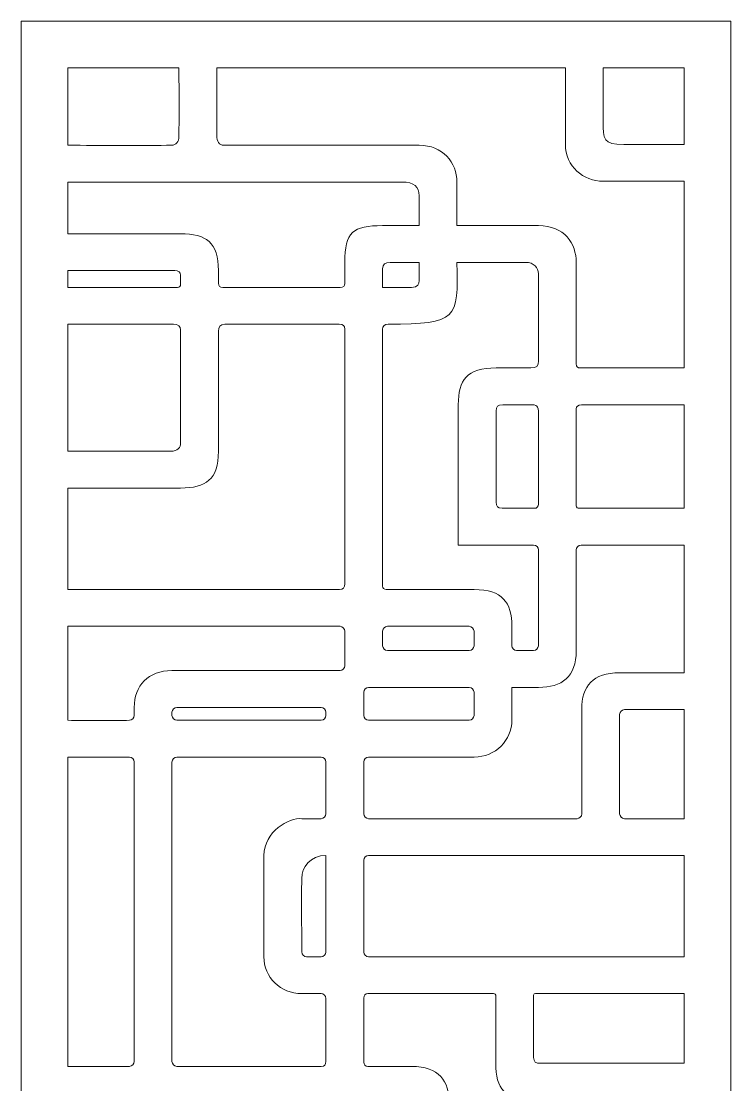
# Model space of a CAD drawing. Header units: centimetres. Extents: x -9.5 to 9.6, y -13.2 to 12.8.
# Drawn here: x 0.57 to 9.58, y -0.71 to 12.79 of the extents above; entities that cross this region are included whole.
import ezdxf

# ---------------------------------------------------------------- set-up
doc = ezdxf.new("R2010")
doc.units = ezdxf.units.CM
doc.header["$MEASUREMENT"] = 0
doc.layers.add('layer 1', color=7, linetype='Continuous')

msp = doc.modelspace()

# ---------------------------------------------------------------- linework, layer by layer
at = {"layer": 'layer 1', "color": 242, "lineweight": 20}
for points, knots in [([(0.57252, 12.79005), (0.57252, 12.79005), (9.57716, 12.79005), (9.57716, 12.79005), (9.57716, 12.79005), (9.57716, 12.79005), (9.57716, -13.15187), (9.57716, -13.15187), (9.57716, -13.15187), (9.57716, -13.15187), (0.57252, -13.15187), (0.57252, -13.15187), (0.57252, -13.15187), (0.57252, -13.15187), (0.57252, 12.79005), (0.57252, 12.79005)], [0, 0, 0, 0, 0.2, 0.2, 0.2, 0.2, 0.4, 0.4, 0.4, 0.4, 0.6, 0.6, 0.6, 0.6, 1, 1, 1, 1]), ([(1.16211, 11.21506), (1.55363, 11.21433), (2.15924, 11.21162), (2.48019, 11.21523), (2.48019, 11.21523), (2.53506, 11.21585), (2.57261, 11.25705), (2.57334, 11.33094), (2.57334, 11.33094), (2.57591, 11.59052), (2.57457, 11.91149), (2.57378, 12.20046), (2.57378, 12.20046), (2.57378, 12.20046), (1.16211, 12.20046), (1.16211, 12.20046), (1.16211, 12.20046), (1.16211, 12.20046), (1.16211, 11.21506), (1.16211, 11.21506)], [0, 0, 0, 0, 0.16666667, 0.16666667, 0.16666667, 0.16666667, 0.33333333, 0.33333333, 0.33333333, 0.33333333, 0.5, 0.5, 0.5, 0.5, 0.66666667, 0.66666667, 0.66666667, 0.66666667, 1, 1, 1, 1]), ([(3.05337, 12.20046), (3.05337, 12.20046), (3.05337, 11.33984), (3.05337, 11.33984), (3.05337, 11.33984), (3.05337, 11.26417), (3.0856, 11.21523), (3.14283, 11.21523), (3.14283, 11.21523), (3.96945, 11.21523), (4.79607, 11.21523), (5.6227, 11.21523), (5.6227, 11.21523), (5.91952, 11.21494), (6.10273, 10.99847), (6.10273, 10.74798), (6.10273, 10.74798), (6.10273, 10.56364), (6.10273, 10.37929), (6.10273, 10.19495), (6.10273, 10.19495), (6.4472, 10.19495), (6.79167, 10.19495), (7.13615, 10.19495), (7.13615, 10.19495), (7.46927, 10.19495), (7.61618, 9.96698), (7.61618, 9.7277), (7.61618, 9.7277), (7.61618, 9.29832), (7.61618, 8.86894), (7.61618, 8.43956), (7.61618, 8.43956), (7.61618, 8.40311), (7.63449, 8.3872), (7.6641, 8.3872), (7.6641, 8.3872), (7.6641, 8.3872), (8.98757, 8.3872), (8.98757, 8.3872), (8.98757, 8.3872), (8.98757, 8.3872), (8.98757, 10.75934), (8.98757, 10.75934), (8.98757, 10.75934), (8.98757, 10.75934), (7.95904, 10.75934), (7.95904, 10.75934), (7.95904, 10.75934), (7.70828, 10.75934), (7.47901, 10.94726), (7.47901, 11.22659), (7.47901, 11.22659), (7.47901, 11.22659), (7.47901, 12.20046), (7.47901, 12.20046), (7.47901, 12.20046), (7.47901, 12.20046), (3.05337, 12.20046), (3.05337, 12.20046)], [0, 0, 0, 0, 0.0625, 0.0625, 0.0625, 0.0625, 0.125, 0.125, 0.125, 0.125, 0.1875, 0.1875, 0.1875, 0.1875, 0.25, 0.25, 0.25, 0.25, 0.3125, 0.3125, 0.3125, 0.3125, 0.375, 0.375, 0.375, 0.375, 0.4375, 0.4375, 0.4375, 0.4375, 0.5, 0.5, 0.5, 0.5, 0.5625, 0.5625, 0.5625, 0.5625, 0.625, 0.625, 0.625, 0.625, 0.6875, 0.6875, 0.6875, 0.6875, 0.75, 0.75, 0.75, 0.75, 0.8125, 0.8125, 0.8125, 0.8125, 0.875, 0.875, 0.875, 0.875, 1, 1, 1, 1]), ([(8.22022, 11.22659), (8.22022, 11.22659), (8.98757, 11.22659), (8.98757, 11.22659), (8.98757, 11.22659), (8.98757, 11.22659), (8.98757, 12.20046), (8.98757, 12.20046), (8.98757, 12.20046), (8.98757, 12.20046), (7.95904, 12.20046), (7.95904, 12.20046), (7.95904, 12.20046), (7.95904, 12.20046), (7.95904, 11.52231), (7.95904, 11.52231), (7.95904, 11.52231), (7.95904, 11.28664), (7.95574, 11.22659), (8.22022, 11.22659)], [0, 0, 0, 0, 0.16666667, 0.16666667, 0.16666667, 0.16666667, 0.33333333, 0.33333333, 0.33333333, 0.33333333, 0.5, 0.5, 0.5, 0.5, 0.66666667, 0.66666667, 0.66666667, 0.66666667, 1, 1, 1, 1]), ([(1.16211, 10.0917), (1.16211, 10.0917), (2.59517, 10.0917), (2.59517, 10.0917), (2.59517, 10.0917), (2.91835, 10.0917), (3.0752, 9.98068), (3.0752, 9.62446), (3.0752, 9.62446), (3.0752, 9.57083), (3.0752, 9.5172), (3.0752, 9.46357), (3.0752, 9.46357), (3.0752, 9.42464), (3.09136, 9.40994), (3.13133, 9.40994), (3.13133, 9.40994), (3.6271, 9.40994), (4.12287, 9.40994), (4.61864, 9.40994), (4.61864, 9.40994), (4.66417, 9.40994), (4.6791, 9.42227), (4.6791, 9.46207), (4.6791, 9.46207), (4.6791, 9.55062), (4.6791, 9.63916), (4.6791, 9.7277), (4.6791, 9.7277), (4.6791, 10.11441), (4.77993, 10.19495), (5.15912, 10.19495), (5.15912, 10.19495), (5.31365, 10.19495), (5.46817, 10.19495), (5.6227, 10.19495), (5.6227, 10.19495), (5.6227, 10.32168), (5.6227, 10.44842), (5.6227, 10.57516), (5.6227, 10.57516), (5.6227, 10.68889), (5.55961, 10.74798), (5.4019, 10.74798), (5.4019, 10.74798), (5.4019, 10.74798), (1.16211, 10.74798), (1.16211, 10.74798), (1.16211, 10.74798), (1.16211, 10.74798), (1.16211, 10.0917), (1.16211, 10.0917)], [0, 0, 0, 0, 0.07142857, 0.07142857, 0.07142857, 0.07142857, 0.14285714, 0.14285714, 0.14285714, 0.14285714, 0.21428571, 0.21428571, 0.21428571, 0.21428571, 0.28571429, 0.28571429, 0.28571429, 0.28571429, 0.35714286, 0.35714286, 0.35714286, 0.35714286, 0.42857143, 0.42857143, 0.42857143, 0.42857143, 0.5, 0.5, 0.5, 0.5, 0.57142857, 0.57142857, 0.57142857, 0.57142857, 0.64285714, 0.64285714, 0.64285714, 0.64285714, 0.71428571, 0.71428571, 0.71428571, 0.71428571, 0.78571429, 0.78571429, 0.78571429, 0.78571429, 0.85714286, 0.85714286, 0.85714286, 0.85714286, 1, 1, 1, 1]), ([(7.13615, 4.85854), (7.13615, 5.26469), (7.13615, 5.67084), (7.13615, 6.07699), (7.13615, 6.07699), (7.13615, 6.10771), (7.11377, 6.13797), (7.07545, 6.13797), (7.07545, 6.13797), (6.91662, 6.13797), (6.75778, 6.13797), (6.59895, 6.13797), (6.59895, 6.13797), (6.43894, 6.13797), (6.27893, 6.13797), (6.11892, 6.13797), (6.11892, 6.13797), (6.11892, 6.29372), (6.11892, 6.44947), (6.11892, 6.60522), (6.11892, 6.60522), (6.11892, 7.04346), (6.11892, 7.48171), (6.11892, 7.91996), (6.11892, 7.91996), (6.11892, 8.23651), (6.22565, 8.3872), (6.59895, 8.3872), (6.59895, 8.3872), (6.74584, 8.3872), (6.89273, 8.3872), (7.03962, 8.3872), (7.03962, 8.3872), (7.11533, 8.3872), (7.13615, 8.4109), (7.13615, 8.47722), (7.13615, 8.47722), (7.13615, 8.84517), (7.13615, 9.21313), (7.13615, 9.58108), (7.13615, 9.58108), (7.13615, 9.6635), (7.0773, 9.7277), (6.97468, 9.7277), (6.97468, 9.7277), (6.68402, 9.7277), (6.39338, 9.7277), (6.10273, 9.7277), (6.10273, 9.7277), (6.11876, 9.00789), (6.11118, 8.94548), (5.23137, 8.9428), (5.23137, 8.9428), (5.18348, 8.94265), (5.15912, 8.91935), (5.15912, 8.87944), (5.15912, 8.87944), (5.15912, 7.7917), (5.15912, 6.70397), (5.15912, 5.61625), (5.15912, 5.61625), (5.15912, 5.59035), (5.17937, 5.57389), (5.20196, 5.57389), (5.20196, 5.57389), (5.5745, 5.57389), (5.94703, 5.57389), (6.31956, 5.57389), (6.31956, 5.57389), (6.67817, 5.57389), (6.79959, 5.40703), (6.79959, 5.10665), (6.79959, 5.10665), (6.79959, 5.02456), (6.79959, 4.94246), (6.79959, 4.86037), (6.79959, 4.86037), (6.79959, 4.82797), (6.82997, 4.79759), (6.85743, 4.79759), (6.85743, 4.79759), (6.93002, 4.79759), (7.0026, 4.79759), (7.07518, 4.79759), (7.07518, 4.79759), (7.10577, 4.79759), (7.13615, 4.82797), (7.13615, 4.85854)], [0, 0, 0, 0, 0.04347826, 0.04347826, 0.04347826, 0.04347826, 0.08695652, 0.08695652, 0.08695652, 0.08695652, 0.13043478, 0.13043478, 0.13043478, 0.13043478, 0.17391304, 0.17391304, 0.17391304, 0.17391304, 0.2173913, 0.2173913, 0.2173913, 0.2173913, 0.26086957, 0.26086957, 0.26086957, 0.26086957, 0.30434783, 0.30434783, 0.30434783, 0.30434783, 0.34782609, 0.34782609, 0.34782609, 0.34782609, 0.39130435, 0.39130435, 0.39130435, 0.39130435, 0.43478261, 0.43478261, 0.43478261, 0.43478261, 0.47826087, 0.47826087, 0.47826087, 0.47826087, 0.52173913, 0.52173913, 0.52173913, 0.52173913, 0.56521739, 0.56521739, 0.56521739, 0.56521739, 0.60869565, 0.60869565, 0.60869565, 0.60869565, 0.65217391, 0.65217391, 0.65217391, 0.65217391, 0.69565217, 0.69565217, 0.69565217, 0.69565217, 0.73913043, 0.73913043, 0.73913043, 0.73913043, 0.7826087, 0.7826087, 0.7826087, 0.7826087, 0.82608696, 0.82608696, 0.82608696, 0.82608696, 0.86956522, 0.86956522, 0.86956522, 0.86956522, 0.91304348, 0.91304348, 0.91304348, 0.91304348, 1, 1, 1, 1]), ([(5.15912, 9.40994), (5.28105, 9.40994), (5.40298, 9.40994), (5.52491, 9.40994), (5.52491, 9.40994), (5.60564, 9.40994), (5.6227, 9.45657), (5.6227, 9.49683), (5.6227, 9.49683), (5.6227, 9.57379), (5.6227, 9.65074), (5.6227, 9.7277), (5.6227, 9.7277), (5.49956, 9.7277), (5.37642, 9.7277), (5.25329, 9.7277), (5.25329, 9.7277), (5.18616, 9.7277), (5.15912, 9.70223), (5.15912, 9.64826), (5.15912, 9.64826), (5.15912, 9.56882), (5.15912, 9.48938), (5.15912, 9.40994)], [0, 0, 0, 0, 0.14285714, 0.14285714, 0.14285714, 0.14285714, 0.28571429, 0.28571429, 0.28571429, 0.28571429, 0.42857143, 0.42857143, 0.42857143, 0.42857143, 0.57142857, 0.57142857, 0.57142857, 0.57142857, 0.71428571, 0.71428571, 0.71428571, 0.71428571, 1, 1, 1, 1]), ([(1.16211, 9.40994), (1.16211, 9.40994), (2.55631, 9.40994), (2.55631, 9.40994), (2.55631, 9.40994), (2.57841, 9.40994), (2.59517, 9.42675), (2.59517, 9.4533), (2.59517, 9.4533), (2.59517, 9.49025), (2.59517, 9.52719), (2.59517, 9.56413), (2.59517, 9.56413), (2.59517, 9.60165), (2.56643, 9.62446), (2.52084, 9.62446), (2.52084, 9.62446), (2.52084, 9.62446), (1.16211, 9.62446), (1.16211, 9.62446), (1.16211, 9.62446), (1.16211, 9.62446), (1.16211, 9.40994), (1.16211, 9.40994)], [0, 0, 0, 0, 0.14285714, 0.14285714, 0.14285714, 0.14285714, 0.28571429, 0.28571429, 0.28571429, 0.28571429, 0.42857143, 0.42857143, 0.42857143, 0.42857143, 0.57142857, 0.57142857, 0.57142857, 0.57142857, 0.71428571, 0.71428571, 0.71428571, 0.71428571, 1, 1, 1, 1]), ([(1.16211, 5.57389), (1.16211, 5.57389), (4.61137, 5.57389), (4.61137, 5.57389), (4.61137, 5.57389), (4.65557, 5.57389), (4.6791, 5.60024), (4.6791, 5.64523), (4.6791, 5.64523), (4.6791, 6.72346), (4.6791, 7.80169), (4.6791, 8.87992), (4.6791, 8.87992), (4.6791, 8.92594), (4.65935, 8.9427), (4.60776, 8.9427), (4.60776, 8.9427), (4.12423, 8.9427), (3.64071, 8.9427), (3.15718, 8.9427), (3.15718, 8.9427), (3.09961, 8.9427), (3.0752, 8.90655), (3.0752, 8.85448), (3.0752, 8.85448), (3.0752, 8.34616), (3.0752, 7.83785), (3.0752, 7.32954), (3.0752, 7.32954), (3.0752, 6.96895), (2.9139, 6.86229), (2.59517, 6.86229), (2.59517, 6.86229), (2.59517, 6.86229), (1.16211, 6.86229), (1.16211, 6.86229), (1.16211, 6.86229), (1.16211, 6.86229), (1.16211, 5.57389), (1.16211, 5.57389)], [0, 0, 0, 0, 0.09090909, 0.09090909, 0.09090909, 0.09090909, 0.18181818, 0.18181818, 0.18181818, 0.18181818, 0.27272727, 0.27272727, 0.27272727, 0.27272727, 0.36363636, 0.36363636, 0.36363636, 0.36363636, 0.45454545, 0.45454545, 0.45454545, 0.45454545, 0.54545455, 0.54545455, 0.54545455, 0.54545455, 0.63636364, 0.63636364, 0.63636364, 0.63636364, 0.72727273, 0.72727273, 0.72727273, 0.72727273, 0.81818182, 0.81818182, 0.81818182, 0.81818182, 1, 1, 1, 1]), ([(1.16211, 7.32954), (1.16211, 7.32954), (2.46897, 7.32954), (2.46897, 7.32954), (2.46897, 7.32954), (2.55893, 7.32954), (2.59517, 7.37752), (2.59517, 7.43793), (2.59517, 7.43793), (2.59517, 7.91566), (2.59517, 8.3934), (2.59517, 8.87113), (2.59517, 8.87113), (2.59517, 8.91702), (2.56407, 8.9427), (2.50327, 8.9427), (2.50327, 8.9427), (2.50327, 8.9427), (1.16211, 8.9427), (1.16211, 8.9427), (1.16211, 8.9427), (1.16211, 8.9427), (1.16211, 7.32954), (1.16211, 7.32954)], [0, 0, 0, 0, 0.14285714, 0.14285714, 0.14285714, 0.14285714, 0.28571429, 0.28571429, 0.28571429, 0.28571429, 0.42857143, 0.42857143, 0.42857143, 0.42857143, 0.57142857, 0.57142857, 0.57142857, 0.57142857, 0.71428571, 0.71428571, 0.71428571, 0.71428571, 1, 1, 1, 1]), ([(6.67449, 6.60522), (6.81155, 6.60522), (6.9486, 6.60522), (7.08566, 6.60522), (7.08566, 6.60522), (7.11603, 6.60522), (7.13615, 6.62383), (7.13615, 6.65799), (7.13615, 6.65799), (7.13615, 7.03961), (7.13615, 7.42124), (7.13615, 7.80286), (7.13615, 7.80286), (7.13615, 7.91164), (7.12334, 7.92032), (7.01864, 7.91996), (7.01864, 7.91996), (6.90716, 7.91956), (6.79567, 7.9199), (6.6842, 7.91991), (6.6842, 7.91991), (6.61669, 7.91991), (6.59895, 7.89751), (6.59895, 7.84224), (6.59895, 7.84224), (6.59895, 7.45567), (6.59895, 7.0691), (6.59895, 6.68253), (6.59895, 6.68253), (6.59895, 6.62943), (6.6191, 6.60522), (6.67449, 6.60522)], [0, 0, 0, 0, 0.11111111, 0.11111111, 0.11111111, 0.11111111, 0.22222222, 0.22222222, 0.22222222, 0.22222222, 0.33333333, 0.33333333, 0.33333333, 0.33333333, 0.44444444, 0.44444444, 0.44444444, 0.44444444, 0.55555556, 0.55555556, 0.55555556, 0.55555556, 0.66666667, 0.66666667, 0.66666667, 0.66666667, 0.77777778, 0.77777778, 0.77777778, 0.77777778, 1, 1, 1, 1]), ([(8.98757, 7.91996), (8.98757, 7.91996), (7.68412, 7.91996), (7.68412, 7.91996), (7.68412, 7.91996), (7.63437, 7.91996), (7.61618, 7.89527), (7.61618, 7.8686), (7.61618, 7.8686), (7.61618, 7.45804), (7.61618, 7.04748), (7.61618, 6.63691), (7.61618, 6.63691), (7.61618, 6.61387), (7.6362, 6.60522), (7.65238, 6.60522), (7.65238, 6.60522), (7.65238, 6.60522), (8.98757, 6.60522), (8.98757, 6.60522), (8.98757, 6.60522), (8.98757, 6.60522), (8.98757, 7.91996), (8.98757, 7.91996)], [0, 0, 0, 0, 0.14285714, 0.14285714, 0.14285714, 0.14285714, 0.28571429, 0.28571429, 0.28571429, 0.28571429, 0.42857143, 0.42857143, 0.42857143, 0.42857143, 0.57142857, 0.57142857, 0.57142857, 0.57142857, 0.71428571, 0.71428571, 0.71428571, 0.71428571, 1, 1, 1, 1]), ([(8.98757, 6.13797), (8.98757, 6.13797), (7.67703, 6.13797), (7.67703, 6.13797), (7.67703, 6.13797), (7.64655, 6.13797), (7.61618, 6.1076), (7.61618, 6.07735), (7.61618, 6.07735), (7.61618, 5.65077), (7.61618, 5.22418), (7.61618, 4.79759), (7.61618, 4.79759), (7.61618, 4.46641), (7.43434, 4.33035), (7.13615, 4.33035), (7.13615, 4.33035), (7.02396, 4.33035), (6.91178, 4.33035), (6.79959, 4.33035), (6.79959, 4.33035), (6.79959, 4.19124), (6.79959, 4.05213), (6.79959, 3.91301), (6.79959, 3.91301), (6.79959, 3.66122), (6.59115, 3.44577), (6.31956, 3.44577), (6.31956, 3.44577), (5.87298, 3.44577), (5.4264, 3.44577), (4.97983, 3.44577), (4.97983, 3.44577), (4.94963, 3.44577), (4.91925, 3.41539), (4.91925, 3.38467), (4.91925, 3.38467), (4.91925, 3.16502), (4.91925, 2.94536), (4.91925, 2.7257), (4.91925, 2.7257), (4.91925, 2.69412), (4.94963, 2.66375), (4.97874, 2.66375), (4.97874, 2.66375), (5.86119, 2.66375), (6.74364, 2.66375), (7.62609, 2.66375), (7.62609, 2.66375), (7.65657, 2.66375), (7.68694, 2.69412), (7.68694, 2.72359), (7.68694, 2.72359), (7.68694, 3.16524), (7.68694, 3.6069), (7.68694, 4.04855), (7.68694, 4.04855), (7.68694, 4.35318), (7.82754, 4.5158), (8.16697, 4.5158), (8.16697, 4.5158), (8.16697, 4.5158), (8.98757, 4.5158), (8.98757, 4.5158), (8.98757, 4.5158), (8.98757, 4.5158), (8.98757, 6.13797), (8.98757, 6.13797)], [0, 0, 0, 0, 0.05555556, 0.05555556, 0.05555556, 0.05555556, 0.11111111, 0.11111111, 0.11111111, 0.11111111, 0.16666667, 0.16666667, 0.16666667, 0.16666667, 0.22222222, 0.22222222, 0.22222222, 0.22222222, 0.27777778, 0.27777778, 0.27777778, 0.27777778, 0.33333333, 0.33333333, 0.33333333, 0.33333333, 0.38888889, 0.38888889, 0.38888889, 0.38888889, 0.44444444, 0.44444444, 0.44444444, 0.44444444, 0.5, 0.5, 0.5, 0.5, 0.55555556, 0.55555556, 0.55555556, 0.55555556, 0.61111111, 0.61111111, 0.61111111, 0.61111111, 0.66666667, 0.66666667, 0.66666667, 0.66666667, 0.72222222, 0.72222222, 0.72222222, 0.72222222, 0.77777778, 0.77777778, 0.77777778, 0.77777778, 0.83333333, 0.83333333, 0.83333333, 0.83333333, 0.88888889, 0.88888889, 0.88888889, 0.88888889, 1, 1, 1, 1]), ([(1.16211, 3.91268), (1.40805, 3.91225), (1.77193, 3.91168), (1.94462, 3.91281), (1.94462, 3.91281), (1.97505, 3.91301), (2.00543, 3.94339), (2.00543, 3.97454), (2.00543, 3.97454), (2.00543, 4.00871), (2.00543, 4.04289), (2.00543, 4.07707), (2.00543, 4.07707), (2.00543, 4.34926), (2.18425, 4.54432), (2.48546, 4.54432), (2.48546, 4.54432), (3.13671, 4.54432), (3.78797, 4.54432), (4.43922, 4.54432), (4.43922, 4.54432), (4.49902, 4.54432), (4.55883, 4.54432), (4.61864, 4.54432), (4.61864, 4.54432), (4.64872, 4.54432), (4.6791, 4.5747), (4.6791, 4.6053), (4.6791, 4.6053), (4.6791, 4.6694), (4.6791, 4.7335), (4.6791, 4.79759), (4.6791, 4.79759), (4.6791, 4.8803), (4.6791, 4.96301), (4.6791, 5.04572), (4.6791, 5.04572), (4.6791, 5.07627), (4.64872, 5.10665), (4.61856, 5.10665), (4.61856, 5.10665), (4.61856, 5.10665), (1.16211, 5.10665), (1.16211, 5.10665), (1.16211, 5.10665), (1.16211, 5.10665), (1.16211, 3.91268), (1.16211, 3.91268)], [0, 0, 0, 0, 0.07692308, 0.07692308, 0.07692308, 0.07692308, 0.15384615, 0.15384615, 0.15384615, 0.15384615, 0.23076923, 0.23076923, 0.23076923, 0.23076923, 0.30769231, 0.30769231, 0.30769231, 0.30769231, 0.38461538, 0.38461538, 0.38461538, 0.38461538, 0.46153846, 0.46153846, 0.46153846, 0.46153846, 0.53846154, 0.53846154, 0.53846154, 0.53846154, 0.61538462, 0.61538462, 0.61538462, 0.61538462, 0.69230769, 0.69230769, 0.69230769, 0.69230769, 0.76923077, 0.76923077, 0.76923077, 0.76923077, 0.84615385, 0.84615385, 0.84615385, 0.84615385, 1, 1, 1, 1]), ([(5.21927, 4.79759), (5.56584, 4.79759), (5.9124, 4.79759), (6.25897, 4.79759), (6.25897, 4.79759), (6.28918, 4.79759), (6.31956, 4.82797), (6.31956, 4.85796), (6.31956, 4.85796), (6.31956, 4.92013), (6.31956, 4.9823), (6.31956, 5.04447), (6.31956, 5.04447), (6.31956, 5.07627), (6.28918, 5.10665), (6.2561, 5.10665), (6.2561, 5.10665), (5.91044, 5.10665), (5.56478, 5.10665), (5.21911, 5.10665), (5.21911, 5.10665), (5.1895, 5.10665), (5.15912, 5.07627), (5.15912, 5.04629), (5.15912, 5.04629), (5.15912, 4.98411), (5.15912, 4.92194), (5.15912, 4.85977), (5.15912, 4.85977), (5.15912, 4.82797), (5.1895, 4.79759), (5.21927, 4.79759)], [0, 0, 0, 0, 0.11111111, 0.11111111, 0.11111111, 0.11111111, 0.22222222, 0.22222222, 0.22222222, 0.22222222, 0.33333333, 0.33333333, 0.33333333, 0.33333333, 0.44444444, 0.44444444, 0.44444444, 0.44444444, 0.55555556, 0.55555556, 0.55555556, 0.55555556, 0.66666667, 0.66666667, 0.66666667, 0.66666667, 0.77777778, 0.77777778, 0.77777778, 0.77777778, 1, 1, 1, 1]), ([(6.25823, 4.33035), (5.89186, 4.33035), (5.52549, 4.33035), (5.15912, 4.33035), (5.15912, 4.33035), (5.09915, 4.33035), (5.03918, 4.33035), (4.97922, 4.33035), (4.97922, 4.33035), (4.94963, 4.33035), (4.91925, 4.29997), (4.91925, 4.27099), (4.91925, 4.27099), (4.91925, 4.20635), (4.91925, 4.14171), (4.91925, 4.07707), (4.91925, 4.07707), (4.91925, 4.04289), (4.91925, 4.00871), (4.91925, 3.97454), (4.91925, 3.97454), (4.91925, 3.94339), (4.94963, 3.91301), (4.97986, 3.91301), (4.97986, 3.91301), (5.40612, 3.91301), (5.83238, 3.91301), (6.25864, 3.91301), (6.25864, 3.91301), (6.28918, 3.91301), (6.31956, 3.94339), (6.31956, 3.97496), (6.31956, 3.97496), (6.31956, 4.07306), (6.31956, 4.17117), (6.31956, 4.26927), (6.31956, 4.26927), (6.31956, 4.29997), (6.28918, 4.33035), (6.25823, 4.33035)], [0, 0, 0, 0, 0.09090909, 0.09090909, 0.09090909, 0.09090909, 0.18181818, 0.18181818, 0.18181818, 0.18181818, 0.27272727, 0.27272727, 0.27272727, 0.27272727, 0.36363636, 0.36363636, 0.36363636, 0.36363636, 0.45454545, 0.45454545, 0.45454545, 0.45454545, 0.54545455, 0.54545455, 0.54545455, 0.54545455, 0.63636364, 0.63636364, 0.63636364, 0.63636364, 0.72727273, 0.72727273, 0.72727273, 0.72727273, 0.81818182, 0.81818182, 0.81818182, 0.81818182, 1, 1, 1, 1]), ([(4.43922, 3.97404), (4.43922, 3.98799), (4.43922, 4.00194), (4.43922, 4.0159), (4.43922, 4.0159), (4.43922, 4.04669), (4.40884, 4.07707), (4.37816, 4.07707), (4.37816, 4.07707), (3.76758, 4.07707), (3.157, 4.07707), (2.54642, 4.07707), (2.54642, 4.07707), (2.51583, 4.07707), (2.48546, 4.04669), (2.48546, 4.01683), (2.48546, 4.01683), (2.48546, 4.00223), (2.48546, 3.98763), (2.48546, 3.97303), (2.48546, 3.97303), (2.48546, 3.94339), (2.51583, 3.91301), (2.54623, 3.91301), (2.54623, 3.91301), (3.15688, 3.91301), (3.76752, 3.91301), (4.37816, 3.91301), (4.37816, 3.91301), (4.41305, 3.91301), (4.43922, 3.94387), (4.43922, 3.97404)], [0, 0, 0, 0, 0.11111111, 0.11111111, 0.11111111, 0.11111111, 0.22222222, 0.22222222, 0.22222222, 0.22222222, 0.33333333, 0.33333333, 0.33333333, 0.33333333, 0.44444444, 0.44444444, 0.44444444, 0.44444444, 0.55555556, 0.55555556, 0.55555556, 0.55555556, 0.66666667, 0.66666667, 0.66666667, 0.66666667, 0.77777778, 0.77777778, 0.77777778, 0.77777778, 1, 1, 1, 1]), ([(8.98757, 4.04855), (8.98757, 4.04855), (8.22767, 4.04855), (8.22767, 4.04855), (8.22767, 4.04855), (8.19735, 4.04855), (8.16697, 4.01817), (8.16697, 3.9877), (8.16697, 3.9877), (8.16697, 3.56656), (8.16697, 3.14541), (8.16697, 2.72427), (8.16697, 2.72427), (8.16697, 2.69412), (8.19735, 2.66375), (8.22772, 2.66375), (8.22772, 2.66375), (8.22772, 2.66375), (8.98757, 2.66375), (8.98757, 2.66375), (8.98757, 2.66375), (8.98757, 2.66375), (8.98757, 4.04855), (8.98757, 4.04855)], [0, 0, 0, 0, 0.14285714, 0.14285714, 0.14285714, 0.14285714, 0.28571429, 0.28571429, 0.28571429, 0.28571429, 0.42857143, 0.42857143, 0.42857143, 0.42857143, 0.57142857, 0.57142857, 0.57142857, 0.57142857, 0.71428571, 0.71428571, 0.71428571, 0.71428571, 1, 1, 1, 1]), ([(1.16211, -0.48116), (1.16211, -0.48116), (1.94492, -0.48116), (1.94492, -0.48116), (1.94492, -0.48116), (1.97926, -0.48116), (2.00543, -0.45079), (2.00543, -0.42075), (2.00543, -0.42075), (2.00543, 0.84785), (2.00543, 2.11645), (2.00543, 3.38505), (2.00543, 3.38505), (2.00543, 3.41539), (1.97505, 3.44577), (1.94574, 3.44577), (1.94574, 3.44577), (1.94574, 3.44577), (1.16211, 3.44577), (1.16211, 3.44577), (1.16211, 3.44577), (1.16211, 3.44577), (1.16211, -0.48116), (1.16211, -0.48116)], [0, 0, 0, 0, 0.14285714, 0.14285714, 0.14285714, 0.14285714, 0.28571429, 0.28571429, 0.28571429, 0.28571429, 0.42857143, 0.42857143, 0.42857143, 0.42857143, 0.57142857, 0.57142857, 0.57142857, 0.57142857, 0.71428571, 0.71428571, 0.71428571, 0.71428571, 1, 1, 1, 1]), ([(4.43922, -0.42056), (4.43922, -0.15348), (4.43922, 0.11361), (4.43922, 0.3807), (4.43922, 0.3807), (4.43922, 0.41264), (4.40884, 0.44302), (4.3768, 0.44302), (4.3768, 0.44302), (4.29516, 0.44302), (4.21353, 0.44302), (4.1319, 0.44302), (4.1319, 0.44302), (3.86029, 0.44302), (3.65188, 0.64563), (3.65188, 0.91027), (3.65188, 0.91027), (3.65188, 1.33901), (3.65188, 1.76776), (3.65188, 2.1965), (3.65188, 2.1965), (3.65517, 2.50392), (3.97081, 2.67695), (4.1319, 2.66375), (4.1319, 2.66375), (4.21414, 2.66375), (4.29639, 2.66375), (4.37863, 2.66375), (4.37863, 2.66375), (4.40884, 2.66375), (4.43922, 2.69412), (4.43922, 2.72484), (4.43922, 2.72484), (4.43922, 2.94499), (4.43922, 3.16514), (4.43922, 3.38529), (4.43922, 3.38529), (4.43922, 3.41539), (4.40884, 3.44577), (4.37764, 3.44577), (4.37764, 3.44577), (3.76732, 3.44577), (3.157, 3.44577), (2.54668, 3.44577), (2.54668, 3.44577), (2.51583, 3.44577), (2.48546, 3.41539), (2.48546, 3.38216), (2.48546, 3.38216), (2.48546, 2.11451), (2.48546, 0.84686), (2.48546, -0.4208), (2.48546, -0.4208), (2.48546, -0.45079), (2.51116, -0.48116), (2.54651, -0.48116), (2.54651, -0.48116), (3.1577, -0.48116), (3.76889, -0.48116), (4.38007, -0.48116), (4.38007, -0.48116), (4.42062, -0.48116), (4.43922, -0.45931), (4.43922, -0.42056)], [0, 0, 0, 0, 0.05882353, 0.05882353, 0.05882353, 0.05882353, 0.11764706, 0.11764706, 0.11764706, 0.11764706, 0.17647059, 0.17647059, 0.17647059, 0.17647059, 0.23529412, 0.23529412, 0.23529412, 0.23529412, 0.29411765, 0.29411765, 0.29411765, 0.29411765, 0.35294118, 0.35294118, 0.35294118, 0.35294118, 0.41176471, 0.41176471, 0.41176471, 0.41176471, 0.47058824, 0.47058824, 0.47058824, 0.47058824, 0.52941176, 0.52941176, 0.52941176, 0.52941176, 0.58823529, 0.58823529, 0.58823529, 0.58823529, 0.64705882, 0.64705882, 0.64705882, 0.64705882, 0.70588235, 0.70588235, 0.70588235, 0.70588235, 0.76470588, 0.76470588, 0.76470588, 0.76470588, 0.82352941, 0.82352941, 0.82352941, 0.82352941, 0.88235294, 0.88235294, 0.88235294, 0.88235294, 1, 1, 1, 1]), ([(4.19358, 0.91027), (4.25525, 0.91027), (4.31693, 0.91027), (4.3786, 0.91027), (4.3786, 0.91027), (4.40884, 0.91027), (4.43922, 0.94064), (4.43922, 0.97056), (4.43922, 0.97056), (4.43922, 1.37921), (4.43922, 1.78785), (4.43922, 2.1965), (4.43922, 2.1965), (4.24147, 2.1989), (4.13278, 2.04291), (4.1319, 1.90509), (4.1319, 1.90509), (4.12992, 1.59414), (4.13168, 1.28332), (4.13188, 0.97244), (4.13188, 0.97244), (4.1319, 0.94064), (4.16228, 0.91027), (4.19358, 0.91027)], [0, 0, 0, 0, 0.14285714, 0.14285714, 0.14285714, 0.14285714, 0.28571429, 0.28571429, 0.28571429, 0.28571429, 0.42857143, 0.42857143, 0.42857143, 0.42857143, 0.57142857, 0.57142857, 0.57142857, 0.57142857, 0.71428571, 0.71428571, 0.71428571, 0.71428571, 1, 1, 1, 1]), ([(8.98757, 2.1965), (8.98757, 2.1965), (4.97942, 2.1965), (4.97942, 2.1965), (4.97942, 2.1965), (4.94963, 2.1965), (4.91925, 2.16612), (4.91925, 2.1359), (4.91925, 2.1359), (4.91925, 1.7465), (4.91925, 1.35711), (4.91925, 0.96772), (4.91925, 0.96772), (4.91925, 0.94064), (4.94963, 0.91027), (4.97846, 0.91027), (4.97846, 0.91027), (4.97846, 0.91027), (8.98757, 0.91027), (8.98757, 0.91027), (8.98757, 0.91027), (8.98757, 0.91027), (8.98757, 2.1965), (8.98757, 2.1965)], [0, 0, 0, 0, 0.14285714, 0.14285714, 0.14285714, 0.14285714, 0.28571429, 0.28571429, 0.28571429, 0.28571429, 0.42857143, 0.42857143, 0.42857143, 0.42857143, 0.57142857, 0.57142857, 0.57142857, 0.57142857, 0.71428571, 0.71428571, 0.71428571, 0.71428571, 1, 1, 1, 1]), ([(8.98757, -0.90946), (8.98757, -0.90946), (7.10527, -0.90946), (7.10527, -0.90946), (7.10527, -0.90946), (6.70032, -0.90946), (6.59599, -0.76374), (6.59599, -0.44222), (6.59599, -0.44222), (6.59599, -0.15762), (6.59599, 0.12697), (6.59599, 0.41157), (6.59599, 0.41157), (6.59599, 0.42917), (6.58438, 0.44302), (6.56575, 0.44302), (6.56575, 0.44302), (6.03438, 0.44302), (5.50301, 0.44302), (4.97164, 0.44302), (4.97164, 0.44302), (4.9373, 0.44302), (4.91925, 0.41781), (4.91925, 0.38526), (4.91925, 0.38526), (4.91925, 0.1145), (4.91925, -0.15625), (4.91925, -0.42701), (4.91925, -0.42701), (4.91925, -0.46278), (4.93861, -0.48116), (4.9713, -0.48116), (4.9713, -0.48116), (5.15583, -0.48116), (5.34037, -0.48116), (5.5249, -0.48116), (5.5249, -0.48116), (5.87609, -0.48116), (6.00493, -0.67309), (6.00493, -0.94841), (6.00493, -0.94841), (6.00493, -1.13275), (6.00493, -1.3171), (6.00493, -1.50144), (6.00493, -1.50144), (6.3494, -1.50144), (6.69388, -1.50144), (7.03835, -1.50144), (7.03835, -1.50144), (7.40421, -1.50144), (7.51838, -1.73458), (7.51838, -1.96869), (7.51838, -1.96869), (7.51838, -2.37251), (7.51838, -2.77632), (7.51838, -3.18014), (7.51838, -3.18014), (7.51838, -3.26301), (7.56697, -3.30919), (7.64872, -3.30919), (7.64872, -3.30919), (7.64872, -3.30919), (8.98757, -3.30919), (8.98757, -3.30919), (8.98757, -3.30919), (8.98757, -3.30919), (8.98757, -0.90946), (8.98757, -0.90946)], [0, 0, 0, 0, 0.05555556, 0.05555556, 0.05555556, 0.05555556, 0.11111111, 0.11111111, 0.11111111, 0.11111111, 0.16666667, 0.16666667, 0.16666667, 0.16666667, 0.22222222, 0.22222222, 0.22222222, 0.22222222, 0.27777778, 0.27777778, 0.27777778, 0.27777778, 0.33333333, 0.33333333, 0.33333333, 0.33333333, 0.38888889, 0.38888889, 0.38888889, 0.38888889, 0.44444444, 0.44444444, 0.44444444, 0.44444444, 0.5, 0.5, 0.5, 0.5, 0.55555556, 0.55555556, 0.55555556, 0.55555556, 0.61111111, 0.61111111, 0.61111111, 0.61111111, 0.66666667, 0.66666667, 0.66666667, 0.66666667, 0.72222222, 0.72222222, 0.72222222, 0.72222222, 0.77777778, 0.77777778, 0.77777778, 0.77777778, 0.83333333, 0.83333333, 0.83333333, 0.83333333, 0.88888889, 0.88888889, 0.88888889, 0.88888889, 1, 1, 1, 1]), ([(8.98757, 0.44302), (8.98757, 0.44302), (7.10027, 0.44302), (7.10027, 0.44302), (7.10027, 0.44302), (7.08433, 0.44302), (7.07601, 0.43653), (7.07601, 0.42399), (7.07601, 0.42399), (7.07601, 0.16007), (7.07601, -0.10386), (7.07601, -0.36778), (7.07601, -0.36778), (7.07601, -0.42748), (7.10056, -0.44222), (7.16288, -0.44222), (7.16288, -0.44222), (7.16288, -0.44222), (8.98757, -0.44222), (8.98757, -0.44222), (8.98757, -0.44222), (8.98757, -0.44222), (8.98757, 0.44302), (8.98757, 0.44302)], [0, 0, 0, 0, 0.14285714, 0.14285714, 0.14285714, 0.14285714, 0.28571429, 0.28571429, 0.28571429, 0.28571429, 0.42857143, 0.42857143, 0.42857143, 0.42857143, 0.57142857, 0.57142857, 0.57142857, 0.57142857, 0.71428571, 0.71428571, 0.71428571, 0.71428571, 1, 1, 1, 1])]:
    msp.add_open_spline(points, degree=3, knots=knots, dxfattribs=at)

doc.saveas('drawing.dxf')
